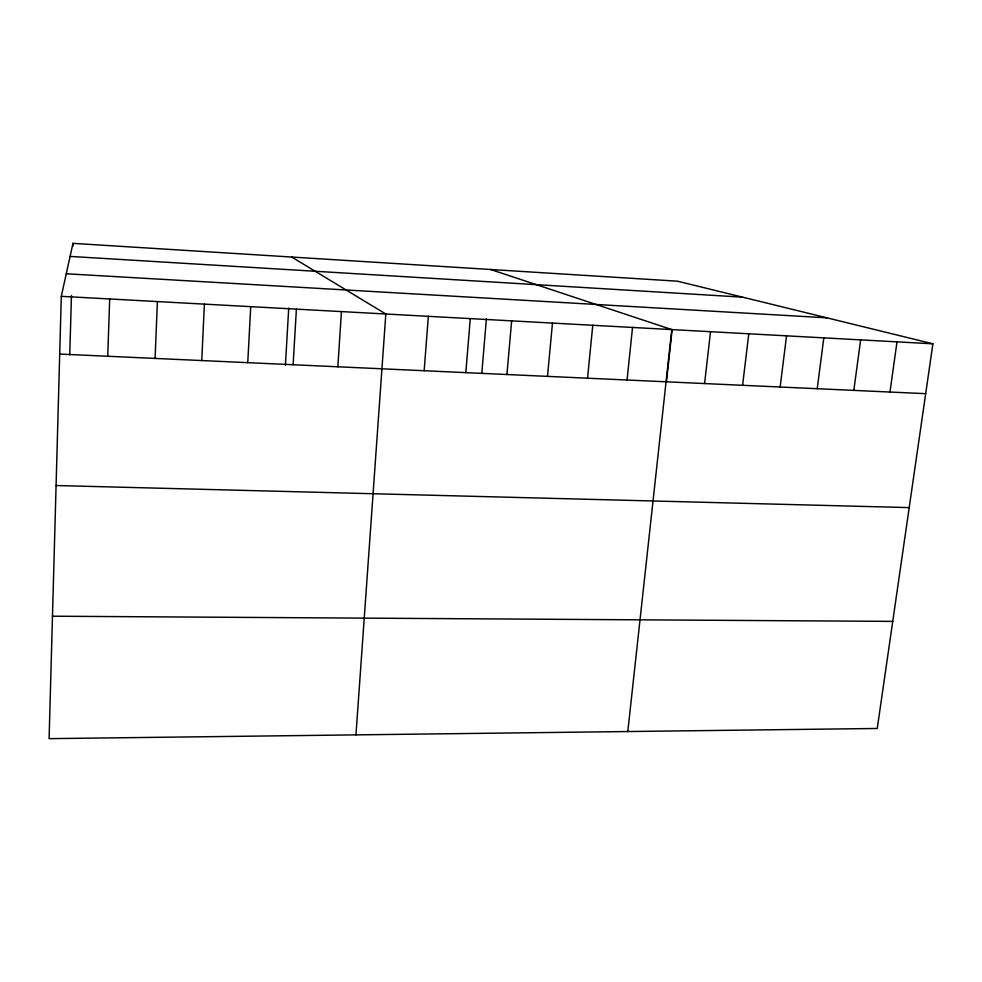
<?xml version="1.0" encoding="UTF-8"?>
<svg xmlns="http://www.w3.org/2000/svg" width="982" height="982" viewBox="0 0 982 982"><rect width="100%" height="100%" fill="white"/><g stroke="black" fill="none" stroke-linecap="round" stroke-linejoin="round"><path stroke-width="1.47" d="M61.301 296.331L49.1 738.648L877.245 728.472L932.9 343.81L677.445 281.183L72.963 243.352L61.301 296.331L932.9 343.81M69.747 354.772L71.465 295.496M72.877 246.322L72.963 243.352M107.738 356.257L109.689 298.97M155.082 358.418L157.39 301.572M201.752 360.554L204.391 304.125M247.759 362.665L250.729 306.654M285.406 365.316L288.733 308.053M293.115 364.739L296.404 309.146M337.845 366.789L341.429 311.589M355.95 734.88L385.828 314.007L291.691 257.038M424.163 370.73L428.336 316.327M465.824 372.632L470.268 318.61M481.781 373.455L486.397 318.843M506.933 374.523L511.647 320.868M547.502 376.376L552.473 323.09M587.543 378.205L592.772 325.288M627.056 380.009L632.531 327.448M627.793 731.541L671.786 329.584L490.57 269.485M666.422 381.9L672.13 329.707M704.585 383.557L710.526 331.695M742.601 385.3L748.775 333.782M780.15 387.018L786.545 335.844M817.22 388.712L823.824 337.869M853.824 390.394L860.637 339.882M889.974 392.039L896.996 341.859M52.476 616.205L892.748 621.385M56.084 485.525L909.209 507.608M59.706 354.06L925.682 393.672M66.273 273.769L826.93 317.837M70.09 256.412L742.576 297.153"/></g></svg>
